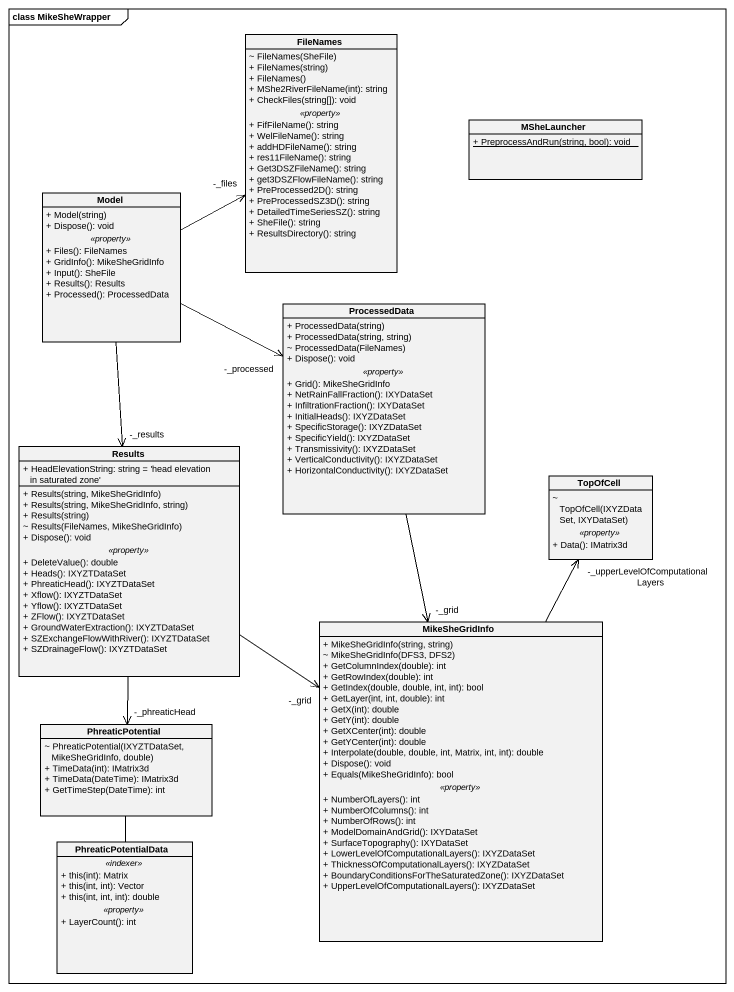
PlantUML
@startuml
mainframe class MikeSheWrapper
hide circle
hide empty members
skinparam classAttributeIconSize 0
class FileNames {
  ~ FileNames(SheFile)
  + FileNames(string)
  + FileNames()
  + MShe2RiverFileName(int): string
  + CheckFiles(string[]): void
  .. <<property>> ..
  + FifFileName(): string
  + WelFileName(): string
  + addHDFileName(): string
  + res11FileName(): string
  + Get3DSZFileName(): string
  + get3DSZFlowFileName(): string
  + PreProcessed2D(): string
  + PreProcessedSZ3D(): string
  + DetailedTimeSeriesSZ(): string
  + SheFile(): string
  + ResultsDirectory(): string
}
class MSheLauncher {
  {static} + PreprocessAndRun(string, bool): void
}
class Model {
  + Model(string)
  + Dispose(): void
  .. <<property>> ..
  + Files(): FileNames
  + GridInfo(): MikeSheGridInfo
  + Input(): SheFile
  + Results(): Results
  + Processed(): ProcessedData
}
class ProcessedData {
  + ProcessedData(string)
  + ProcessedData(string, string)
  ~ ProcessedData(FileNames)
  + Dispose(): void
  .. <<property>> ..
  + Grid(): MikeSheGridInfo
  + NetRainFallFraction(): IXYDataSet
  + InfiltrationFraction(): IXYDataSet
  + InitialHeads(): IXYZDataSet
  + SpecificStorage(): IXYZDataSet
  + SpecificYield(): IXYZDataSet
  + Transmissivity(): IXYZDataSet
  + VerticalConductivity(): IXYZDataSet
  + HorizontalConductivity(): IXYZDataSet
}
class Results {
  + HeadElevationString: string = 'head elevation in saturated zone'
  --
  + Results(string, MikeSheGridInfo)
  + Results(string, MikeSheGridInfo, string)
  + Results(string)
  ~ Results(FileNames, MikeSheGridInfo)
  + Dispose(): void
  .. <<property>> ..
  + DeleteValue(): double
  + Heads(): IXYZTDataSet
  + PhreaticHead(): IXYZTDataSet
  + Xflow(): IXYZTDataSet
  + Yflow(): IXYZTDataSet
  + ZFlow(): IXYZTDataSet
  + GroundWaterExtraction(): IXYZTDataSet
  + SZExchangeFlowWithRiver(): IXYZTDataSet
  + SZDrainageFlow(): IXYZTDataSet
}
class TopOfCell {
  ~ TopOfCell(IXYZDataSet, IXYDataSet)
  .. <<property>> ..
  + Data(): IMatrix3d
}
class MikeSheGridInfo {
  + MikeSheGridInfo(string, string)
  ~ MikeSheGridInfo(DFS3, DFS2)
  + GetColumnIndex(double): int
  + GetRowIndex(double): int
  + GetIndex(double, double, int, int): bool
  + GetLayer(int, int, double): int
  + GetX(int): double
  + GetY(int): double
  + GetXCenter(int): double
  + GetYCenter(int): double
  + Interpolate(double, double, int, Matrix, int, int): double
  + Dispose(): void
  + Equals(MikeSheGridInfo): bool
  .. <<property>> ..
  + NumberOfLayers(): int
  + NumberOfColumns(): int
  + NumberOfRows(): int
  + ModelDomainAndGrid(): IXYDataSet
  + SurfaceTopography(): IXYDataSet
  + LowerLevelOfComputationalLayers(): IXYZDataSet
  + ThicknessOfComputationalLayers(): IXYZDataSet
  + BoundaryConditionsForTheSaturatedZone(): IXYZDataSet
  + UpperLevelOfComputationalLayers(): IXYZDataSet
}
class PhreaticPotential {
  ~ PhreaticPotential(IXYZTDataSet, MikeSheGridInfo, double)
  + TimeData(int): IMatrix3d
  + TimeData(DateTime): IMatrix3d
  + GetTimeStep(DateTime): int
}
class PhreaticPotentialData {
  .. <<indexer>> ..
  + this(int): Matrix
  + this(int, int): Vector
  + this(int, int, int): double
  .. <<property>> ..
  + LayerCount(): int
}
Model -right-> "-_files" FileNames
Model -right-> "-_processed" ProcessedData
Model --> "-_results" Results
ProcessedData --> "-_grid" MikeSheGridInfo
Results --> "-_grid" MikeSheGridInfo
Results --> "-_phreaticHead" PhreaticPotential
MikeSheGridInfo -up-> "-_upperLevelOfComputationalLayers" TopOfCell
PhreaticPotentialData -up- PhreaticPotential
@enduml
